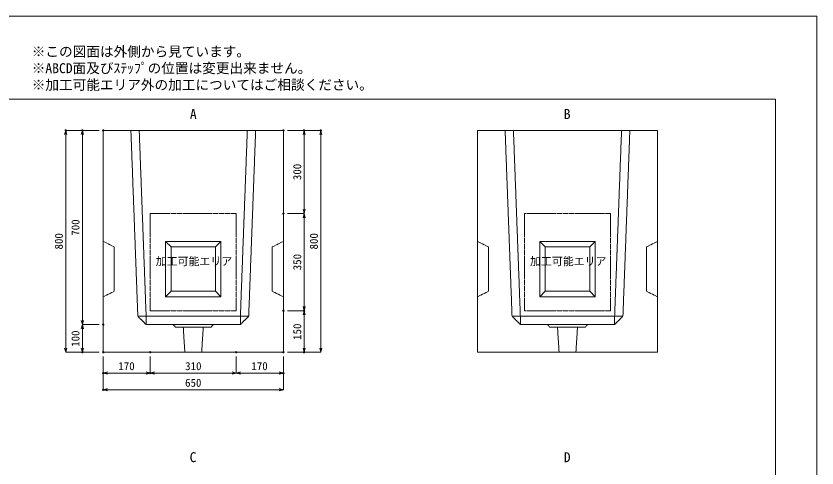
# Model space of a CAD drawing. Units: millimetres, scale not verified. Extents: x -2228 to 2228, y -1575 to 1575.
# Drawn here: x -662 to 2228, y -55 to 1575 of the extents above; entities that cross this region are included whole.
import ezdxf
from ezdxf.enums import TextEntityAlignment as Align

# ---------------------------------------------------------------- set-up
doc = ezdxf.new("R2010")
doc.units = ezdxf.units.MM
doc.header["$LTSCALE"] = 10
doc.header["$PDMODE"] = 32
doc.header["$PDSIZE"] = 5
doc.linetypes.add('LONG_DASHED1', pattern=[7, 6, -1])
doc.linetypes.add('LONG_DOUBLE_CHAIN', pattern=[21.8, 18, -1, 0.6, -0.6, 0.6, -1])
for name, color, linetype, lineweight in [('0-0_D-TTL', 7, 'Continuous', 9), ('0-1_Defpoints', 7, 'Continuous', 9), ('0-3_D-TTL-TXT', 7, 'Continuous', 9), ('0-4_D-STR-TXT', 7, 'Continuous', 9), ('0-5_D-STR', 7, 'LONG_DASHED1', 9), ('0-6_D-STR-STR5', 1, 'LONG_DOUBLE_CHAIN', 9), ('0-7_D-STR-DIM', 3, 'Continuous', 9), ('0-8_0', 7, 'Continuous', 9)]:
    doc.layers.add(name, color=color, linetype=linetype, lineweight=lineweight)
doc.styles.add('ＭＳ ゴシック', font='')
doc.styles.get('ＭＳ ゴシック').set_extended_font_data('MS Gothic')

# ---------------------------------------------------------------- blocks, each defined once
blk = doc.blocks.new('A$C4DE05FD1')
at = {"layer": '0-0_D-TTL', "color": 134}
for p, q in [((2000, 38000), (57400, 38000)), ((57400, 38000), (57400, 2000))]:
    blk.add_line(p, q, dxfattribs=at)
at = {"layer": '0-1_Defpoints', "color": 134}
for p, q in [((0, 42000), (59400, 42000)), ((59400, 42000), (59400, 0))]:
    blk.add_line(p, q, dxfattribs=at)
at = {"layer": '0-3_D-TTL-TXT', "style": 'ＭＳ ゴシック'}
for s, p in [('※この図面は外側から見ています。', (21630.5, 39907.8)), ('※ABCD面及びｽﾃｯﾌﾟの位置は変更出来ません。', (21630.5, 39107.8)), ('※加工可能エリア外の加工についてはご相談ください。', (21630.5, 38307.8))]:
    blk.add_text(s, height=481.1, dxfattribs=at).set_placement(p, align=Align.BOTTOM_LEFT)
blk = doc.blocks.new('A$C31CA379A')
at = {"layer": '0-4_D-STR-TXT', "style": 'ＭＳ ゴシック'}
for s, p in [('A', (-162.9, -1095.3)), ('B', (17819.3, -1095.3)), ('C', (-175.7, -17595.3)), ('D', (17819.3, -17595.3))]:
    blk.add_text(s, height=481.1, dxfattribs=at).set_placement(p, align=Align.BOTTOM_LEFT)
blk = doc.blocks.new('A$C3FB1067B')
at = {"layer": '0-5_D-STR'}
for p, q in [((-2250, 0), (-2000, -6700)), ((-1950, 0), (-1700, -6700)), ((1950, 0), (1700, -6700)), ((2250, 0), (2000, -6700)), ((-3250, -4000), (-2850, -4200)), ((3250, -4000), (2850, -4200)), ((-2850, -5800), (-2850, -4200)), ((2850, -4200), (2850, -5800)), ((-3250, -6000), (-2850, -5800)), ((3250, -6000), (2850, -5800)), ((-1700, -7000), (-2000, -6700)), ((-2000, -6700), (2000, -6700)), ((-1700, -7000), (-1700, -6700)), ((1700, -7000), (2000, -6700)), ((1700, -7000), (1700, -6700)), ((-1700, -7000), (1700, -7000)), ((-725, -7000), (-645, -7090)), ((-645, -7090), (645, -7090)), ((-360, -7090), (-305, -8000)), ((360, -7090), (305, -8000)), ((725, -7000), (645, -7090))]:
    blk.add_line(p, q, dxfattribs=at)
at = {"layer": '0-5_D-STR', "linetype": 'Continuous'}
for p, q in [((-1000, -4000), (-1000, -6000)), ((-800, -4200), (-1000, -4000)), ((1000, -4000), (-1000, -4000)), ((800, -4200), (1000, -4000)), ((800, -4200), (-800, -4200)), ((800, -4200), (800, -5800)), ((800, -5800), (-800, -5800)), ((800, -5800), (1000, -6000))]:
    blk.add_line(p, q, dxfattribs=at)
blk.add_lwpolyline([(-3250, 0), (-3250, -8000), (3250, -8000), (3250, 0)], close=True, dxfattribs=at)
for points in [[(1000, -4000), (1000, -6000), (-1000, -6000)], [(-800, -4200), (-800, -5800), (-1000, -6000)]]:
    blk.add_lwpolyline(points, dxfattribs=at)
at = {"layer": '0-6_D-STR-STR5'}
for p, q in [((1550, -3000), (1550, -6500)), ((1550, -6500), (-1550, -6500))]:
    blk.add_line(p, q, dxfattribs=at)
blk.add_lwpolyline([(1550, -3000), (-1550, -3000), (-1550, -6500)], dxfattribs=at)
blk = doc.blocks.new('_Open30')
at = {"layer": '0-8_0'}
blk.add_line((0, 0), (-10, 0), dxfattribs=at)
blk.add_lwpolyline([(-10, 2.679), (0, 0), (-10, -2.679)], dxfattribs=at)

msp = doc.modelspace()

# ---------------------------------------------------------------- linework, layer by layer
at = {"layer": '0-1_Defpoints'}
for p in [(-482.5, 1162.5), (-422.5, 1162.5), (-347.5, 1162.5), (302.5, 1162.5), (377.5, 1162.5), (437.5, 1162.5), (302.5, 862.5), (302.5, 512.5), (377.5, 512.5), (-347.5, 462.5), (-422.5, 362.5), (-347.5, 362.5), (-177.5, 362.5), (132.5, 362.5), (302.5, 362.5), (377.5, 362.5), (-347.5, 287.5), (-177.5, 287.5), (302.5, 287.5), (-347.5, 227.5)]:
    msp.add_point(p, dxfattribs=at)
at = {"layer": '0-7_D-STR-DIM'}
for p, q in [((-362.5, 1162.5), (-482.5, 1162.5)), ((-362.5, 1162.5), (-422.5, 1162.5)), ((317.5, 1162.5), (437.5, 1162.5)), ((317.5, 1162.5), (377.5, 1162.5)), ((-482.5, 377.5), (-482.5, 1147.5)), ((-422.5, 477.5), (-422.5, 1147.5)), ((377.5, 877.5), (377.5, 1147.5)), ((437.5, 377.5), (437.5, 1147.5)), ((317.5, 862.5), (377.5, 862.5)), ((317.5, 862.5), (377.5, 862.5)), ((377.5, 847.5), (377.5, 527.5)), ((317.5, 512.5), (377.5, 512.5)), ((317.5, 512.5), (377.5, 512.5)), ((377.5, 497.5), (377.5, 377.5)), ((-362.5, 462.5), (-422.5, 462.5)), ((-362.5, 462.5), (-422.5, 462.5)), ((-422.5, 447.5), (-422.5, 377.5)), ((-362.5, 362.5), (-482.5, 362.5)), ((-362.5, 362.5), (-422.5, 362.5)), ((-347.5, 347.5), (-347.5, 227.5)), ((-347.5, 347.5), (-347.5, 287.5)), ((-177.5, 347.5), (-177.5, 287.5)), ((-177.5, 347.5), (-177.5, 287.5)), ((132.5, 347.5), (132.5, 287.5)), ((132.5, 347.5), (132.5, 287.5)), ((302.5, 347.5), (302.5, 287.5)), ((302.5, 347.5), (302.5, 227.5)), ((317.5, 362.5), (377.5, 362.5)), ((317.5, 362.5), (437.5, 362.5)), ((-192.5, 287.5), (-332.5, 287.5)), ((117.5, 287.5), (-162.5, 287.5)), ((147.5, 287.5), (287.5, 287.5)), ((287.5, 227.5), (-332.5, 227.5))]:
    msp.add_line(p, q, dxfattribs=at)

# ---------------------------------------------------------------- block references
at = {"layer": '0-0_D-TTL', "xscale": 0.075, "yscale": 0.075}
msp.add_blockref('A$C4DE05FD1', (-2227.5, -1575), dxfattribs=at)
at = {"layer": '0-4_D-STR-TXT', "xscale": 0.075, "yscale": 0.075}
msp.add_blockref('A$C31CA379A', (-22.5, 1275), dxfattribs=at)
at = {"layer": '0-5_D-STR', "xscale": 0.1, "yscale": 0.1}
for p in [(-22.5, 1162.5), (1327.5, 1162.5)]:
    msp.add_blockref('A$C3FB1067B', p, dxfattribs=at)
at = {"layer": '0-7_D-STR-DIM', "xscale": 1.5, "yscale": 1.5}
for p, rotation in [((-482.5, 1162.5), 90), ((-422.5, 1162.5), 90), ((377.5, 1162.5), 90), ((437.5, 1162.5), 90), ((377.5, 862.5), 270), ((377.5, 862.5), 90), ((377.5, 512.5), 270), ((377.5, 512.5), 90), ((-422.5, 462.5), 270), ((-422.5, 462.5), 90), ((-482.5, 362.5), 270), ((-422.5, 362.5), 270), ((377.5, 362.5), 270), ((437.5, 362.5), 270), ((-347.5, 287.5), 180), ((-177.5, 287.5), 180), ((132.5, 287.5), 180), ((-347.5, 227.5), 180)]:
    msp.add_blockref('_Open30', p, dxfattribs=dict(at, rotation=rotation))
for p in [(-177.5, 287.5), (132.5, 287.5), (302.5, 287.5), (302.5, 227.5)]:
    msp.add_blockref('_Open30', p, dxfattribs=at)

# ---------------------------------------------------------------- texts
at = {"layer": '0-6_D-STR-STR5', "style": 'ＭＳ ゴシック'}
for p in [(-157.84, 667.4), (1192.16, 667.4)]:
    msp.add_text('加工可能エリア', height=28.89, dxfattribs=at).set_placement(p, align=Align.BOTTOM_LEFT)
at = {"layer": '0-7_D-STR-DIM', "style": 'ＭＳ ゴシック'}
for s, p in [('300', (375.55, 983.18)), ('700', (-424.45, 782.8)), ('800', (-484.45, 733.18)), ('800', (435.55, 733.18)), ('350', (375.55, 658.18)), ('150', (375.55, 407.11)), ('100', (-424.45, 382.11))]:
    msp.add_text(s, height=28.89, rotation=90, dxfattribs=at).set_placement(p, align=Align.BOTTOM_LEFT)
for s, p in [('170', (-292.89, 289.45)), ('310', (-51.83, 289.45)), ('170', (187.11, 289.45)), ('650', (-52.05, 229.45))]:
    msp.add_text(s, height=28.89, dxfattribs=at).set_placement(p, align=Align.BOTTOM_LEFT)

doc.saveas('drawing.dxf')
